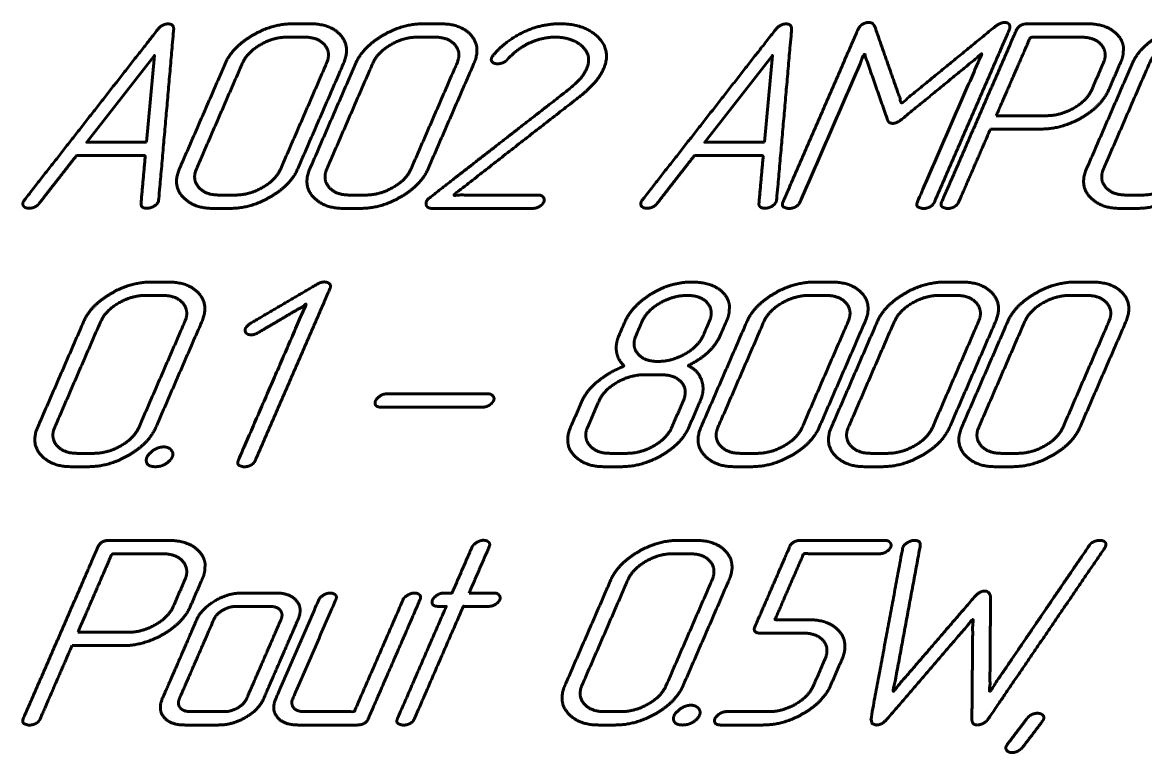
# Model space of a CAD drawing. Header units: millimetres. Extents: x 0 to 41.3, y 0 to 31.8.
# Drawn here: x 11.52 to 18.86, y 16.24 to 21.01 of the extents above; entities that cross this region are included whole.
import ezdxf

# ---------------------------------------------------------------- set-up
doc = ezdxf.new("R2010")
doc.units = ezdxf.units.MM
doc.linetypes.add('K5LT_BASIC', pattern=[0])

msp = doc.modelspace()

# ---------------------------------------------------------------- linework, layer by layer
at = {"color": 150, "linetype": 'K5LT_BASIC', "lineweight": 60, "true_color": 0x0080ff}
for points in [[(12.3346, 20.2269), (12.3864, 20.7947), (11.9445, 20.2269)], [(16.3721, 20.2269), (16.4239, 20.7947), (15.982, 20.2269)]]:
    msp.add_lwpolyline(points, close=True, dxfattribs=at)
for points, knots in [([(11.8772, 20.1407), (11.7553, 19.9843), (11.6333, 19.8279), (11.6236, 19.8133), (11.605, 19.8046), (11.5864, 19.796), (11.5676, 19.796), (11.5456, 19.796), (11.5336, 19.8076), (11.5215, 19.8193), (11.5298, 19.8382), (11.5335, 19.8443), (11.5372, 19.8503), (11.9717, 20.4061), (12.4061, 20.9619), (12.4362, 21.0007), (12.4759, 21.0007), (12.5155, 21.0007), (12.5119, 20.9619), (12.4631, 20.4061), (12.4144, 19.8503), (12.4127, 19.8438), (12.411, 19.8374), (12.4043, 19.8218), (12.3803, 19.8072), (12.3577, 19.796), (12.3368, 19.796), (12.3192, 19.796), (12.3086, 19.8033), (12.298, 19.8106), (12.2989, 19.8279), (12.3129, 19.9843), (12.3269, 20.1407), (12.102, 20.1407), (11.8772, 20.1407)], [0, 0, 0, 1.624392, 1.624392, 1.776267, 1.776267, 1.934401, 1.934401, 2.085531, 2.085531, 2.220879, 2.220879, 2.27904, 2.27904, 8.056487, 8.056487, 8.395583, 8.395583, 8.649986, 8.649986, 13.21941, 13.21941, 13.27423, 13.27423, 13.453017, 13.453017, 13.638313, 13.638313, 13.759532, 13.759532, 13.872768, 13.872768, 15.158762, 15.158762, 17, 17, 17]), ([(13.3225, 20.0537), (13.2765, 19.9477), (13.1463, 19.8714), (13.0162, 19.7951), (12.8784, 19.7951), (12.8233, 19.7951), (12.7682, 19.7951), (12.6415, 19.7951), (12.5721, 19.8701), (12.5028, 19.9451), (12.5499, 20.0537), (12.6998, 20.3984), (12.8496, 20.7431), (12.8946, 20.8465), (13.0242, 20.9241), (13.1538, 21.0016), (13.2926, 21.0016), (13.3477, 21.0016), (13.4028, 21.0016), (13.5384, 21.0016), (13.6037, 20.9262), (13.669, 20.8508), (13.6222, 20.7431), (13.4724, 20.3984), (13.3225, 20.0537)], [0, 0, 0, 0.851516, 0.851516, 1.782446, 1.782446, 2.146649, 2.146649, 2.861052, 2.861052, 3.512169, 3.512169, 5.996207, 5.996207, 6.84029, 6.84029, 7.774675, 7.774675, 8.138877, 8.138877, 8.87049, 8.87049, 9.515961, 9.515961, 12, 12, 12]), ([(14.1745, 20.0537), (14.1284, 19.9477), (13.9983, 19.8714), (13.8681, 19.7951), (13.7304, 19.7951), (13.6753, 19.7951), (13.6202, 19.7951), (13.4934, 19.7951), (13.4241, 19.8701), (13.3547, 19.9451), (13.4019, 20.0537), (13.5517, 20.3984), (13.7016, 20.7431), (13.7465, 20.8465), (13.8761, 20.9241), (14.0057, 21.0016), (14.1446, 21.0016), (14.1997, 21.0016), (14.2548, 21.0016), (14.3904, 21.0016), (14.4557, 20.9262), (14.521, 20.8508), (14.4742, 20.7431), (14.3243, 20.3984), (14.1745, 20.0537)], [0, 0, 0, 0.851516, 0.851516, 1.782446, 1.782446, 2.146649, 2.146649, 2.861052, 2.861052, 3.512169, 3.512169, 5.996207, 5.996207, 6.84029, 6.84029, 7.774675, 7.774675, 8.138877, 8.138877, 8.87049, 8.87049, 9.515961, 9.515961, 12, 12, 12]), ([(14.8573, 19.7951), (14.5278, 19.7951), (14.1983, 19.7951), (14.1784, 19.7951), (14.1657, 19.8089), (14.1567, 19.8236), (14.1645, 19.8417), (14.1698, 19.8537), (14.1813, 19.8624), (14.641, 20.2203), (15.1008, 20.5783), (15.1197, 20.5951), (15.1386, 20.6119), (15.1535, 20.627), (15.1683, 20.6421), (15.1952, 20.6731), (15.2094, 20.7058), (15.2472, 20.7928), (15.1825, 20.8531), (15.1546, 20.8807), (15.1076, 20.8975), (15.0606, 20.9143), (15.0052, 20.9143), (14.9288, 20.9143), (14.8484, 20.8812), (14.7681, 20.8481), (14.6923, 20.768), (14.6797, 20.7542), (14.6645, 20.7473), (14.6501, 20.7421), (14.6301, 20.7396), (14.6068, 20.7396), (14.5947, 20.7512), (14.5826, 20.7628), (14.5907, 20.7817), (14.5958, 20.7894), (14.6008, 20.7972), (14.6927, 20.902), (14.8137, 20.9544), (14.9215, 21.0016), (15.0363, 21.0016), (15.1941, 21.0016), (15.2822, 20.9173), (15.3739, 20.8287), (15.3205, 20.7057), (15.3021, 20.6636), (15.268, 20.6231), (15.2338, 20.5827), (15.1702, 20.5302), (14.755, 20.2063), (14.3398, 19.8825), (14.6176, 19.8825), (14.8953, 19.8825), (14.9151, 19.8825), (14.9267, 19.8685), (14.9382, 19.8545), (14.9314, 19.8388), (14.9246, 19.8231), (14.9042, 19.8091), (14.8838, 19.7951), (14.8573, 19.7951)], [0, 0, 0, 3.321573, 3.321573, 3.50522, 3.50522, 3.677422, 3.677422, 3.813249, 3.813249, 9.686733, 9.686733, 9.941931, 9.941931, 10.155135, 10.155135, 10.538742, 10.538742, 11.351459, 11.351459, 11.793578, 11.793578, 12.318913, 12.318913, 13.131364, 13.131364, 14.110307, 14.110307, 14.286096, 14.286096, 14.463881, 14.463881, 14.656276, 14.656276, 14.822643, 14.822643, 14.915752, 14.915752, 16.26017, 16.26017, 17.414399, 17.414399, 18.757378, 18.757378, 19.921834, 19.921834, 20.416555, 20.416555, 21.097256, 21.097256, 26.40519, 26.40519, 29.204597, 29.204597, 29.383872, 29.383872, 29.544275, 29.544275, 29.749822, 29.749822, 30, 30, 30]), ([(15.9148, 20.1407), (15.7928, 19.9843), (15.6708, 19.8279), (15.6612, 19.8133), (15.6425, 19.8046), (15.6239, 19.796), (15.6052, 19.796), (15.5831, 19.796), (15.5711, 19.8076), (15.5591, 19.8193), (15.5673, 19.8382), (15.571, 19.8443), (15.5748, 19.8503), (16.0092, 20.4061), (16.4436, 20.9619), (16.4737, 21.0007), (16.5134, 21.0007), (16.553, 21.0007), (16.5494, 20.9619), (16.5007, 20.4061), (16.452, 19.8503), (16.4502, 19.8438), (16.4485, 19.8374), (16.4418, 19.8218), (16.4178, 19.8072), (16.3953, 19.796), (16.3744, 19.796), (16.3567, 19.796), (16.3461, 19.8033), (16.3355, 19.8106), (16.3364, 19.8279), (16.3504, 19.9843), (16.3644, 20.1407), (16.1396, 20.1407), (15.9148, 20.1407)], [0, 0, 0, 1.624392, 1.624392, 1.776267, 1.776267, 1.934401, 1.934401, 2.085531, 2.085531, 2.220879, 2.220879, 2.27904, 2.27904, 8.056487, 8.056487, 8.395583, 8.395583, 8.649986, 8.649986, 13.21941, 13.21941, 13.27423, 13.27423, 13.453017, 13.453017, 13.638313, 13.638313, 13.759532, 13.759532, 13.872768, 13.872768, 15.158762, 15.158762, 17, 17, 17]), ([(17.4832, 19.8377), (17.4742, 19.817), (17.4533, 19.8049), (17.4332, 19.7945), (17.4088, 19.7945), (17.3988, 19.7945), (17.3745, 19.8049), (17.3623, 19.8153), (17.3721, 19.8378), (17.5826, 20.3222), (17.7932, 20.8066), (17.5314, 20.592), (17.2697, 20.3775), (17.2372, 20.3508), (17.2097, 20.3508), (17.1834, 20.3508), (17.1753, 20.3775), (17.1004, 20.5916), (17.0255, 20.8057), (16.8151, 20.3218), (16.6048, 19.8378), (16.5957, 19.817), (16.575, 19.8049), (16.5548, 19.7945), (16.5304, 19.7945), (16.5204, 19.7945), (16.496, 19.8049), (16.4838, 19.8152), (16.4936, 19.8377), (16.7375, 20.3989), (16.9815, 20.9601), (16.9916, 20.9835), (17.0112, 20.9968), (17.0308, 21.0102), (17.0528, 21.0102), (17.0682, 21.0102), (17.0777, 21.0042), (17.0817, 21.0033), (17.0937, 20.9827), (17.181, 20.7329), (17.2684, 20.4831), (17.5734, 20.7329), (17.8785, 20.9827), (17.9125, 21.0102), (17.9433, 21.0102), (17.9631, 21.0102), (17.972, 20.9964), (17.9808, 20.9826), (17.971, 20.9601), (17.7271, 20.3989), (17.4832, 19.8377)], [0, 0, 0, 0.145912, 0.145912, 0.295002, 0.295002, 0.411587, 0.411587, 0.526431, 0.526431, 3.94014, 3.94014, 6.127664, 6.127664, 6.343665, 6.343665, 6.496467, 6.496467, 7.962636, 7.962636, 11.373293, 11.373293, 11.519291, 11.519291, 11.668548, 11.668548, 11.785216, 11.785216, 11.899933, 11.899933, 15.854838, 15.854838, 16.009655, 16.009655, 16.152975, 16.152975, 16.236806, 16.236806, 16.324346, 16.324346, 18.034777, 18.034777, 20.583169, 20.583169, 20.815167, 20.815167, 20.922753, 20.922753, 21.045095, 21.045095, 25, 25, 25]), ([(17.8488, 20.3137), (17.7454, 20.0757), (17.6419, 19.8378), (17.6329, 19.817), (17.6121, 19.8049), (17.592, 19.7945), (17.5676, 19.7945), (17.5576, 19.7945), (17.5332, 19.8049), (17.521, 19.8152), (17.5308, 19.8376), (17.7743, 20.3981), (18.0179, 20.9585), (18.0367, 21.0016), (18.092, 21.0016), (18.2854, 21.0016), (18.4788, 21.0016), (18.6148, 21.0016), (18.6817, 20.9266), (18.7145, 20.8904), (18.7186, 20.8439), (18.717, 20.821), (18.7153, 20.7982), (18.7121, 20.7844), (18.7089, 20.7706), (18.7031, 20.7573), (18.6972, 20.7439), (18.6596, 20.6573), (18.6219, 20.5706), (18.5758, 20.4646), (18.4467, 20.3892), (18.3176, 20.3137), (18.179, 20.3137), (18.0139, 20.3137), (17.8488, 20.3137)], [0, 0, 0, 2.287144, 2.287144, 2.486271, 2.486271, 2.689587, 2.689587, 2.848689, 2.848689, 3.004778, 3.004778, 8.390785, 8.390785, 8.793447, 8.793447, 10.498221, 10.498221, 11.48065, 11.48065, 11.88724, 11.88724, 12.089089, 12.089089, 12.213891, 12.213891, 12.342407, 12.342407, 13.175012, 13.175012, 14.304999, 14.304999, 15.544829, 15.544829, 17, 17, 17]), ([(19.2492, 20.0537), (19.2031, 19.9477), (19.073, 19.8714), (18.9429, 19.7951), (18.8051, 19.7951), (18.75, 19.7951), (18.6949, 19.7951), (18.5681, 19.7951), (18.4988, 19.8701), (18.4294, 19.9451), (18.4766, 20.0537), (18.6264, 20.3984), (18.7763, 20.7431), (18.8212, 20.8465), (18.9508, 20.9241), (19.0804, 21.0016), (19.2193, 21.0016), (19.2744, 21.0016), (19.3295, 21.0016), (19.4651, 21.0016), (19.5304, 20.9262), (19.5957, 20.8508), (19.5489, 20.7431), (19.399, 20.3984), (19.2492, 20.0537)], [0, 0, 0, 0.851516, 0.851516, 1.782446, 1.782446, 2.146649, 2.146649, 2.861052, 2.861052, 3.512169, 3.512169, 5.996207, 5.996207, 6.84029, 6.84029, 7.774675, 7.774675, 8.138877, 8.138877, 8.87049, 8.87049, 9.515961, 9.515961, 12, 12, 12]), ([(13.2117, 20.0544), (13.3612, 20.3984), (13.5107, 20.7424), (13.5414, 20.8129), (13.4987, 20.8636), (13.4559, 20.9143), (13.3647, 20.9143), (13.3098, 20.9143), (13.2548, 20.9143), (13.1637, 20.9143), (13.0776, 20.864), (12.9914, 20.8137), (12.9604, 20.7424), (12.8109, 20.3984), (12.6614, 20.0544), (12.6311, 19.9848), (12.6753, 19.9336), (12.7196, 19.8825), (12.8063, 19.8825), (12.8613, 19.8825), (12.9162, 19.8825), (13.0051, 19.8825), (13.0924, 19.9315), (13.1796, 19.9805), (13.2117, 20.0544)], [0, 0, 0, 3.011925, 3.011925, 3.53038, 3.53038, 4.124524, 4.124524, 4.565588, 4.565588, 5.314025, 5.314025, 6.003394, 6.003394, 9.015319, 9.015319, 9.533639, 9.533639, 10.116591, 10.116591, 10.557656, 10.557656, 11.299798, 11.299798, 12, 12, 12]), ([(14.0637, 20.0544), (14.2132, 20.3984), (14.3627, 20.7424), (14.3934, 20.8129), (14.3506, 20.8636), (14.3078, 20.9143), (14.2166, 20.9143), (14.1617, 20.9143), (14.1068, 20.9143), (14.0156, 20.9143), (13.9295, 20.864), (13.8434, 20.8137), (13.8124, 20.7424), (13.6629, 20.3984), (13.5134, 20.0544), (13.4831, 19.9848), (13.5273, 19.9336), (13.5715, 19.8825), (13.6583, 19.8825), (13.7132, 19.8825), (13.7681, 19.8825), (13.8571, 19.8825), (13.9443, 19.9315), (14.0316, 19.9805), (14.0637, 20.0544)], [0, 0, 0, 3.011925, 3.011925, 3.53038, 3.53038, 4.124524, 4.124524, 4.565588, 4.565588, 5.314025, 5.314025, 6.003394, 6.003394, 9.015319, 9.015319, 9.533639, 9.533639, 10.116591, 10.116591, 10.557656, 10.557656, 11.299798, 11.299798, 12, 12, 12]), ([(17.8868, 20.401), (18.0515, 20.401), (18.2163, 20.401), (18.3052, 20.401), (18.3924, 20.45), (18.4796, 20.4989), (18.511, 20.571), (18.5485, 20.6573), (18.586, 20.7435), (18.6162, 20.813), (18.5734, 20.8637), (18.5306, 20.9143), (18.4394, 20.9143), (18.2746, 20.9143), (18.1099, 20.9143), (17.9983, 20.6577), (17.8868, 20.401)], [0, 0, 0, 1.292283, 1.292283, 2.016826, 2.016826, 2.692788, 2.692788, 3.430484, 3.430484, 3.93268, 3.93268, 4.512851, 4.512851, 5.805134, 5.805134, 8, 8, 8]), ([(19.1384, 20.0544), (19.2879, 20.3984), (19.4374, 20.7424), (19.4681, 20.8129), (19.4253, 20.8636), (19.3826, 20.9143), (19.2914, 20.9143), (19.2364, 20.9143), (19.1815, 20.9143), (19.0904, 20.9143), (19.0042, 20.864), (18.9181, 20.8137), (18.8871, 20.7424), (18.7376, 20.3984), (18.5881, 20.0544), (18.5578, 19.9848), (18.602, 19.9336), (18.6462, 19.8825), (18.733, 19.8825), (18.7879, 19.8825), (18.8428, 19.8825), (18.9318, 19.8825), (19.019, 19.9315), (19.1063, 19.9805), (19.1384, 20.0544)], [0, 0, 0, 3.011925, 3.011925, 3.53038, 3.53038, 4.124524, 4.124524, 4.565588, 4.565588, 5.314025, 5.314025, 6.003394, 6.003394, 9.015319, 9.015319, 9.533639, 9.533639, 10.116591, 10.116591, 10.557656, 10.557656, 11.299798, 11.299798, 12, 12, 12]), ([(12.3965, 18.3657), (12.3504, 18.2597), (12.2203, 18.1834), (12.0901, 18.1072), (11.9524, 18.1072), (11.8973, 18.1072), (11.8422, 18.1072), (11.7154, 18.1072), (11.6461, 18.1821), (11.5767, 18.2571), (11.6239, 18.3657), (11.7737, 18.7104), (11.9236, 19.0551), (11.9685, 19.1585), (12.0981, 19.2361), (12.2277, 19.3137), (12.3666, 19.3137), (12.4217, 19.3137), (12.4768, 19.3137), (12.6124, 19.3137), (12.6777, 19.2382), (12.743, 19.1628), (12.6962, 19.0551), (12.5463, 18.7104), (12.3965, 18.3657)], [0, 0, 0, 0.851516, 0.851516, 1.782446, 1.782446, 2.146649, 2.146649, 2.861052, 2.861052, 3.512169, 3.512169, 5.996207, 5.996207, 6.84029, 6.84029, 7.774675, 7.774675, 8.138877, 8.138877, 8.87049, 8.87049, 9.515961, 9.515961, 12, 12, 12]), ([(13.0461, 18.1497), (13.0371, 18.1289), (13.0163, 18.1169), (12.9962, 18.1065), (12.9717, 18.1065), (12.9617, 18.1065), (12.9373, 18.1168), (12.9252, 18.1272), (12.9349, 18.1496), (13.156, 18.6583), (13.3772, 19.1671), (13.2195, 19.0744), (13.0618, 18.9818), (13.0397, 18.9689), (13.0189, 18.9689), (12.9958, 18.9689), (12.985, 18.9818), (12.9742, 18.9948), (12.9821, 19.013), (12.9851, 19.02), (13.0114, 19.0425), (13.2325, 19.1723), (13.4535, 19.3022), (13.4742, 19.3143), (13.4962, 19.3143), (13.5182, 19.3143), (13.5302, 19.3027), (13.5422, 19.291), (13.5339, 19.272), (13.29, 18.7108), (13.0461, 18.1497)], [0, 0, 0, 0.185337, 0.185337, 0.375092, 0.375092, 0.523527, 0.523527, 0.669178, 0.669178, 5.232309, 5.232309, 6.736706, 6.736706, 6.92309, 6.92309, 7.077308, 7.077308, 7.213631, 7.213631, 7.385171, 7.385171, 9.494057, 9.494057, 9.678558, 9.678558, 9.830245, 9.830245, 9.966382, 9.966382, 15, 15, 15]), ([(15.8784, 18.3657), (15.8316, 18.258), (15.7022, 18.1826), (15.5729, 18.1072), (15.4349, 18.1072), (15.3797, 18.1072), (15.3246, 18.1072), (15.1976, 18.1072), (15.128, 18.1819), (15.0584, 18.2567), (15.1055, 18.365), (15.1429, 18.4509), (15.1802, 18.5368), (15.209, 18.603), (15.2813, 18.6631), (15.3537, 18.7233), (15.4568, 18.7654), (15.4167, 18.8018), (15.4065, 18.8539), (15.3962, 18.9059), (15.423, 18.9675), (15.4422, 19.0118), (15.4614, 19.056), (15.5048, 19.1558), (15.6366, 19.239), (15.7014, 19.2772), (15.7668, 19.2963), (15.7988, 19.3028), (15.8307, 19.3093), (15.8492, 19.3115), (15.8677, 19.3137), (15.8847, 19.3137), (15.9017, 19.3137), (16.0388, 19.3137), (16.1065, 19.2387), (16.1398, 19.2025), (16.1441, 19.1559), (16.1425, 19.1331), (16.1409, 19.1103), (16.1377, 19.0965), (16.1345, 19.0827), (16.1287, 19.0693), (16.1229, 19.056), (16.1038, 19.012), (16.0847, 18.9681), (16.0573, 18.9052), (16.0054, 18.8565), (15.9534, 18.8078), (15.8731, 18.7673), (15.9367, 18.7388), (15.9607, 18.6746), (15.9848, 18.6104), (15.9533, 18.5381), (15.9159, 18.4519), (15.8784, 18.3657)], [0, 0, 0, 1.863497, 1.863497, 3.889611, 3.889611, 4.685819, 4.685819, 6.247215, 6.247215, 7.665441, 7.665441, 9.017015, 9.017015, 10.19434, 10.19434, 11.664571, 11.664571, 12.41158, 12.41158, 13.252465, 13.252465, 13.948555, 13.948555, 15.801986, 15.801986, 16.830429, 16.830429, 17.300634, 17.300634, 17.569358, 17.569358, 17.814781, 17.814781, 19.435252, 19.435252, 20.102425, 20.102425, 20.43272, 20.43272, 20.636923, 20.636923, 20.846999, 20.846999, 21.538274, 21.538274, 22.532208, 22.532208, 23.686676, 23.686676, 24.632272, 24.632272, 25.644431, 25.644431, 27, 27, 27]), ([(16.7304, 18.3657), (16.6843, 18.2597), (16.5542, 18.1834), (16.424, 18.1072), (16.2863, 18.1072), (16.2312, 18.1072), (16.1761, 18.1072), (16.0493, 18.1072), (15.98, 18.1821), (15.9106, 18.2571), (15.9578, 18.3657), (16.1076, 18.7104), (16.2575, 19.0551), (16.3024, 19.1585), (16.432, 19.2361), (16.5616, 19.3137), (16.7005, 19.3137), (16.7556, 19.3137), (16.8107, 19.3137), (16.9462, 19.3137), (17.0116, 19.2382), (17.0769, 19.1628), (17.03, 19.0551), (16.8802, 18.7104), (16.7304, 18.3657)], [0, 0, 0, 0.851516, 0.851516, 1.782446, 1.782446, 2.146649, 2.146649, 2.861052, 2.861052, 3.512169, 3.512169, 5.996207, 5.996207, 6.84029, 6.84029, 7.774675, 7.774675, 8.138877, 8.138877, 8.87049, 8.87049, 9.515961, 9.515961, 12, 12, 12]), ([(17.5823, 18.3657), (17.5363, 18.2597), (17.4061, 18.1834), (17.276, 18.1072), (17.1382, 18.1072), (17.0831, 18.1072), (17.028, 18.1072), (16.9013, 18.1072), (16.8319, 18.1821), (16.7626, 18.2571), (16.8097, 18.3657), (16.9596, 18.7104), (17.1094, 19.0551), (17.1544, 19.1585), (17.284, 19.2361), (17.4136, 19.3137), (17.5524, 19.3137), (17.6075, 19.3137), (17.6626, 19.3137), (17.7982, 19.3137), (17.8635, 19.2382), (17.9288, 19.1628), (17.882, 19.0551), (17.7322, 18.7104), (17.5823, 18.3657)], [0, 0, 0, 0.851516, 0.851516, 1.782446, 1.782446, 2.146649, 2.146649, 2.861052, 2.861052, 3.512169, 3.512169, 5.996207, 5.996207, 6.84029, 6.84029, 7.774675, 7.774675, 8.138877, 8.138877, 8.87049, 8.87049, 9.515961, 9.515961, 12, 12, 12]), ([(18.4343, 18.3657), (18.3882, 18.2597), (18.2581, 18.1834), (18.1279, 18.1072), (17.9902, 18.1072), (17.9351, 18.1072), (17.88, 18.1072), (17.7532, 18.1072), (17.6839, 18.1821), (17.6145, 18.2571), (17.6617, 18.3657), (17.8115, 18.7104), (17.9614, 19.0551), (18.0063, 19.1585), (18.1359, 19.2361), (18.2655, 19.3137), (18.4044, 19.3137), (18.4595, 19.3137), (18.5146, 19.3137), (18.6502, 19.3137), (18.7155, 19.2382), (18.7808, 19.1628), (18.734, 19.0551), (18.5841, 18.7104), (18.4343, 18.3657)], [0, 0, 0, 0.851516, 0.851516, 1.782446, 1.782446, 2.146649, 2.146649, 2.861052, 2.861052, 3.512169, 3.512169, 5.996207, 5.996207, 6.84029, 6.84029, 7.774675, 7.774675, 8.138877, 8.138877, 8.87049, 8.87049, 9.515961, 9.515961, 12, 12, 12]), ([(12.2857, 18.3664), (12.4352, 18.7104), (12.5847, 19.0544), (12.6154, 19.1249), (12.5726, 19.1756), (12.5298, 19.2263), (12.4386, 19.2263), (12.3837, 19.2263), (12.3288, 19.2263), (12.2376, 19.2263), (12.1515, 19.176), (12.0654, 19.1257), (12.0344, 19.0544), (11.8849, 18.7104), (11.7354, 18.3664), (11.7051, 18.2968), (11.7493, 18.2456), (11.7935, 18.1945), (11.8803, 18.1945), (11.9352, 18.1945), (11.9901, 18.1945), (12.0791, 18.1945), (12.1663, 18.2435), (12.2536, 18.2925), (12.2857, 18.3664)], [0, 0, 0, 3.011925, 3.011925, 3.53038, 3.53038, 4.124524, 4.124524, 4.565588, 4.565588, 5.314025, 5.314025, 6.003394, 6.003394, 9.015319, 9.015319, 9.533639, 9.533639, 10.116591, 10.116591, 10.557656, 10.557656, 11.299798, 11.299798, 12, 12, 12]), ([(15.9729, 18.9667), (15.9921, 19.0107), (16.0112, 19.0547), (16.0423, 19.1263), (16.0004, 19.1763), (15.9584, 19.2263), (15.8673, 19.2263), (15.7762, 19.2263), (15.6898, 19.1768), (15.6035, 19.1272), (15.572, 19.0547), (15.5529, 19.0107), (15.5337, 18.9667), (15.5026, 18.8951), (15.5446, 18.8451), (15.5865, 18.7951), (15.6776, 18.7951), (15.7666, 18.7951), (15.8538, 18.8442), (15.9411, 18.8934), (15.9729, 18.9667)], [0, 0, 0, 0.656245, 0.656245, 1.54084, 1.54084, 2.545446, 2.545446, 3.820166, 3.820166, 5.000562, 5.000562, 5.656808, 5.656808, 6.541379, 6.541379, 7.545986, 7.545986, 8.810744, 8.810744, 10, 10, 10]), ([(16.6196, 18.3664), (16.7691, 18.7104), (16.9186, 19.0544), (16.9493, 19.1249), (16.9065, 19.1756), (16.8637, 19.2263), (16.7725, 19.2263), (16.7176, 19.2263), (16.6627, 19.2263), (16.5715, 19.2263), (16.4854, 19.176), (16.3993, 19.1257), (16.3682, 19.0544), (16.2187, 18.7104), (16.0692, 18.3664), (16.039, 18.2968), (16.0832, 18.2456), (16.1274, 18.1945), (16.2142, 18.1945), (16.2691, 18.1945), (16.324, 18.1945), (16.413, 18.1945), (16.5002, 18.2435), (16.5874, 18.2925), (16.6196, 18.3664)], [0, 0, 0, 3.011925, 3.011925, 3.53038, 3.53038, 4.124524, 4.124524, 4.565588, 4.565588, 5.314025, 5.314025, 6.003394, 6.003394, 9.015319, 9.015319, 9.533639, 9.533639, 10.116591, 10.116591, 10.557656, 10.557656, 11.299798, 11.299798, 12, 12, 12]), ([(17.4715, 18.3664), (17.621, 18.7104), (17.7705, 19.0544), (17.8012, 19.1249), (17.7584, 19.1756), (17.7157, 19.2263), (17.6245, 19.2263), (17.5696, 19.2263), (17.5146, 19.2263), (17.4235, 19.2263), (17.3373, 19.176), (17.2512, 19.1257), (17.2202, 19.0544), (17.0707, 18.7104), (16.9212, 18.3664), (16.8909, 18.2968), (16.9351, 18.2456), (16.9794, 18.1945), (17.0661, 18.1945), (17.1211, 18.1945), (17.176, 18.1945), (17.2649, 18.1945), (17.3522, 18.2435), (17.4394, 18.2925), (17.4715, 18.3664)], [0, 0, 0, 3.011925, 3.011925, 3.53038, 3.53038, 4.124524, 4.124524, 4.565588, 4.565588, 5.314025, 5.314025, 6.003394, 6.003394, 9.015319, 9.015319, 9.533639, 9.533639, 10.116591, 10.116591, 10.557656, 10.557656, 11.299798, 11.299798, 12, 12, 12]), ([(18.3235, 18.3664), (18.473, 18.7104), (18.6225, 19.0544), (18.6532, 19.1249), (18.6104, 19.1756), (18.5676, 19.2263), (18.4764, 19.2263), (18.4215, 19.2263), (18.3666, 19.2263), (18.2754, 19.2263), (18.1893, 19.176), (18.1032, 19.1257), (18.0722, 19.0544), (17.9227, 18.7104), (17.7731, 18.3664), (17.7429, 18.2968), (17.7871, 18.2456), (17.8313, 18.1945), (17.9181, 18.1945), (17.973, 18.1945), (18.0279, 18.1945), (18.1169, 18.1945), (18.2041, 18.2435), (18.2914, 18.2925), (18.3235, 18.3664)], [0, 0, 0, 3.011925, 3.011925, 3.53038, 3.53038, 4.124524, 4.124524, 4.565588, 4.565588, 5.314025, 5.314025, 6.003394, 6.003394, 9.015319, 9.015319, 9.533639, 9.533639, 10.116591, 10.116591, 10.557656, 10.557656, 11.299798, 11.299798, 12, 12, 12]), ([(15.7672, 18.3656), (15.8044, 18.4511), (15.8416, 18.5366), (15.8724, 18.6077), (15.8309, 18.6577), (15.7894, 18.7078), (15.6958, 18.7078), (15.6408, 18.7078), (15.5858, 18.7078), (15.4944, 18.7078), (15.4083, 18.6577), (15.3221, 18.6077), (15.2913, 18.5366), (15.2541, 18.4511), (15.2169, 18.3656), (15.1868, 18.2963), (15.2313, 18.2454), (15.2757, 18.1945), (15.3627, 18.1945), (15.4177, 18.1945), (15.4727, 18.1945), (15.5652, 18.1945), (15.6506, 18.2441), (15.736, 18.2937), (15.7672, 18.3656)], [0, 0, 0, 1.203278, 1.203278, 2.032982, 2.032982, 2.993084, 2.993084, 3.702974, 3.702974, 4.906126, 4.906126, 6.01025, 6.01025, 7.213528, 7.213528, 8.042857, 8.042857, 8.980916, 8.980916, 9.690806, 9.690806, 10.895405, 10.895405, 12, 12, 12]), ([(14.5289, 18.4961), (14.1984, 18.4961), (13.8678, 18.4961), (13.8424, 18.4961), (13.8323, 18.5083), (13.8241, 18.5223), (13.8316, 18.5397), (13.8358, 18.5493), (13.857, 18.5664), (13.8781, 18.5834), (13.9057, 18.5834), (14.2363, 18.5834), (14.5669, 18.5834), (14.5867, 18.5834), (14.5983, 18.5694), (14.6098, 18.5555), (14.603, 18.5397), (14.5962, 18.524), (14.5758, 18.5101), (14.5554, 18.4961), (14.5289, 18.4961)], [0, 0, 0, 4.028531, 4.028531, 4.2643, 4.2643, 4.463584, 4.463584, 4.689141, 4.689141, 5.00991, 5.00991, 9.038441, 9.038441, 9.255166, 9.255166, 9.449077, 9.449077, 9.697561, 9.697561, 10, 10, 10]), ([(12.4489, 18.2364), (12.4787, 18.2364), (12.4962, 18.2157), (12.5136, 18.195), (12.5035, 18.1718), (12.4934, 18.1485), (12.4629, 18.1278), (12.4324, 18.1072), (12.3928, 18.1072), (12.3542, 18.1072), (12.34, 18.1253), (12.327, 18.1459), (12.3382, 18.1718), (12.3446, 18.1864), (12.3764, 18.2114), (12.4082, 18.2364), (12.4489, 18.2364)], [0, 0, 0, 0.897321, 0.897321, 1.692709, 1.692709, 2.711908, 2.711908, 3.961494, 3.961494, 4.932067, 4.932067, 5.749752, 5.749752, 6.683806, 6.683806, 8, 8, 8]), ([(11.848, 16.9377), (11.7446, 16.6998), (11.6412, 16.4618), (11.6322, 16.441), (11.6113, 16.4289), (11.5912, 16.4185), (11.5668, 16.4185), (11.5568, 16.4185), (11.5324, 16.4289), (11.5203, 16.4392), (11.53, 16.4617), (11.7736, 17.0221), (12.0172, 17.5825), (12.0359, 17.6257), (12.0912, 17.6257), (12.2846, 17.6257), (12.478, 17.6257), (12.614, 17.6257), (12.6809, 17.5507), (12.7138, 17.5145), (12.7179, 17.4679), (12.7162, 17.4451), (12.7146, 17.4222), (12.7113, 17.4084), (12.7081, 17.3947), (12.7023, 17.3813), (12.6965, 17.3679), (12.6588, 17.2813), (12.6212, 17.1946), (12.5751, 17.0886), (12.446, 17.0132), (12.3169, 16.9377), (12.1782, 16.9377), (12.0131, 16.9377), (11.848, 16.9377)], [0, 0, 0, 2.287144, 2.287144, 2.486271, 2.486271, 2.689587, 2.689587, 2.848689, 2.848689, 3.004778, 3.004778, 8.390785, 8.390785, 8.793447, 8.793447, 10.498221, 10.498221, 11.48065, 11.48065, 11.88724, 11.88724, 12.089089, 12.089089, 12.213891, 12.213891, 12.342407, 12.342407, 13.175012, 13.175012, 14.304999, 14.304999, 15.544829, 15.544829, 17, 17, 17]), ([(14.4423, 17.2817), (14.5248, 17.2817), (14.6073, 17.2817), (14.627, 17.2817), (14.6384, 17.2677), (14.6498, 17.2538), (14.643, 17.2381), (14.6361, 17.2223), (14.6159, 17.2084), (14.5956, 17.1944), (14.5694, 17.1944), (14.4869, 17.1944), (14.4044, 17.1944), (14.2451, 16.828), (14.0858, 16.4616), (14.0769, 16.4409), (14.0561, 16.4288), (14.036, 16.4185), (14.0116, 16.4185), (14.0016, 16.4185), (13.9772, 16.4288), (13.965, 16.4392), (13.9747, 16.4616), (14.134, 16.828), (14.2933, 17.1944), (14.2667, 17.1944), (14.2401, 17.1944), (14.2147, 17.1944), (14.2045, 17.2066), (14.1961, 17.2206), (14.2038, 17.2381), (14.2079, 17.2476), (14.2292, 17.2647), (14.2504, 17.2817), (14.2781, 17.2817), (14.3046, 17.2817), (14.3312, 17.2817), (14.3967, 17.4325), (14.4623, 17.5832), (14.4683, 17.597), (14.4913, 17.6117), (14.5143, 17.6263), (14.5365, 17.6263), (14.5566, 17.6263), (14.5695, 17.6151), (14.5824, 17.6039), (14.5734, 17.5832), (14.5079, 17.4325), (14.4423, 17.2817)], [0, 0, 0, 1.188196, 1.188196, 1.442097, 1.442097, 1.670948, 1.670948, 1.96399, 1.96399, 2.3189, 2.3189, 3.507096, 3.507096, 9.261185, 9.261185, 9.585513, 9.585513, 9.91766, 9.91766, 10.177552, 10.177552, 10.432713, 10.432713, 16.186803, 16.186803, 16.569371, 16.569371, 16.849644, 16.849644, 17.085276, 17.085276, 17.352188, 17.352188, 17.732568, 17.732568, 18.115137, 18.115137, 20.482917, 20.482917, 20.779303, 20.779303, 21.126468, 21.126468, 21.38243, 21.38243, 21.63222, 21.63222, 24, 24, 24]), ([(15.8414, 16.6777), (15.7953, 16.5717), (15.6652, 16.4954), (15.535, 16.4192), (15.3973, 16.4192), (15.3422, 16.4192), (15.2871, 16.4192), (15.1603, 16.4192), (15.091, 16.4941), (15.0216, 16.5691), (15.0688, 16.6777), (15.2186, 17.0224), (15.3685, 17.3671), (15.4134, 17.4706), (15.543, 17.5481), (15.6726, 17.6257), (15.8115, 17.6257), (15.8666, 17.6257), (15.9217, 17.6257), (16.0572, 17.6257), (16.1226, 17.5503), (16.1879, 17.4749), (16.141, 17.3671), (15.9912, 17.0224), (15.8414, 16.6777)], [0, 0, 0, 0.851516, 0.851516, 1.782446, 1.782446, 2.146649, 2.146649, 2.861052, 2.861052, 3.512169, 3.512169, 5.996207, 5.996207, 6.84029, 6.84029, 7.774675, 7.774675, 8.138877, 8.138877, 8.87049, 8.87049, 9.515961, 9.515961, 12, 12, 12]), ([(16.8044, 16.6775), (16.7583, 16.5715), (16.6282, 16.4954), (16.4981, 16.4192), (16.3625, 16.4192), (16.2241, 16.4192), (16.0857, 16.4192), (16.0604, 16.4192), (16.0503, 16.4314), (16.042, 16.4454), (16.0496, 16.4628), (16.0538, 16.4724), (16.0749, 16.4894), (16.0961, 16.5065), (16.1236, 16.5065), (16.2617, 16.5065), (16.3999, 16.5065), (16.4912, 16.5065), (16.5767, 16.5562), (16.6621, 16.6059), (16.6934, 16.6779), (16.7306, 16.7636), (16.7679, 16.8492), (16.7988, 16.9204), (16.7566, 16.9701), (16.7144, 17.0198), (16.623, 17.0198), (16.4849, 17.0198), (16.3467, 17.0198), (16.2917, 17.0198), (16.3105, 17.063), (16.4234, 17.3227), (16.5363, 17.5825), (16.555, 17.6257), (16.6101, 17.6257), (16.8858, 17.6257), (17.1614, 17.6257), (17.1812, 17.6257), (17.1928, 17.6117), (17.2043, 17.5977), (17.1975, 17.582), (17.1907, 17.5663), (17.1703, 17.5523), (17.1499, 17.5384), (17.1235, 17.5384), (16.8759, 17.5384), (16.6282, 17.5384), (16.5345, 17.3227), (16.4408, 17.1071), (16.5514, 17.1071), (16.662, 17.1071), (16.7974, 17.1071), (16.8613, 17.0313), (16.9252, 16.9556), (16.8792, 16.8497), (16.8418, 16.7636), (16.8044, 16.6775)], [0, 0, 0, 1.29343, 1.29343, 2.697474, 2.697474, 4.087248, 4.087248, 4.281573, 4.281573, 4.445827, 4.445827, 4.631735, 4.631735, 4.895719, 4.895719, 6.28321, 6.28321, 7.215907, 7.215907, 8.076906, 8.076906, 9.015276, 9.015276, 9.66126, 9.66126, 10.400311, 10.400311, 11.787802, 11.787802, 12.156258, 12.156258, 15.000945, 15.000945, 15.459177, 15.459177, 18.227515, 18.227515, 18.406143, 18.406143, 18.565969, 18.565969, 18.770698, 18.770698, 19.019677, 19.019677, 21.507112, 21.507112, 23.868671, 23.868671, 24.979619, 24.979619, 26.085726, 26.085726, 27.05716, 27.05716, 28, 28, 28]), ([(18.5946, 17.5748), (18.2154, 17.0181), (17.8362, 16.4614), (17.8251, 16.4433), (17.8066, 16.4325), (17.7882, 16.4218), (17.765, 16.4192), (17.7286, 16.4192), (17.7278, 16.4554), (17.7306, 16.7826), (17.7335, 17.1097), (17.4524, 16.7826), (17.1713, 16.4554), (17.1391, 16.4192), (17.1027, 16.4192), (17.0961, 16.4192), (17.0752, 16.4295), (17.0717, 16.4454), (17.0681, 16.4614), (17.1718, 17.0181), (17.2755, 17.5748), (17.2772, 17.58), (17.2789, 17.5852), (17.2841, 17.5972), (17.3074, 17.6114), (17.3306, 17.6257), (17.3516, 17.6257), (17.3945, 17.6257), (17.3902, 17.5904), (17.3019, 17.1146), (17.2136, 16.6388), (17.4798, 16.9484), (17.7461, 17.258), (17.7787, 17.2949), (17.8139, 17.2949), (17.8393, 17.2949), (17.8497, 17.258), (17.8473, 16.9484), (17.845, 16.6388), (18.1692, 17.1146), (18.4933, 17.5904), (18.5041, 17.6076), (18.5235, 17.6166), (18.5428, 17.6257), (18.5616, 17.6257), (18.5858, 17.6257), (18.5971, 17.6149), (18.6084, 17.6041), (18.5998, 17.5843), (18.5972, 17.5795), (18.5946, 17.5748)], [0, 0, 0, 4.060173, 4.060173, 4.185963, 4.185963, 4.318698, 4.318698, 4.4971, 4.4971, 6.469283, 6.469283, 9.069231, 9.069231, 9.310318, 9.310318, 9.399179, 9.399179, 9.497605, 9.497605, 12.91108, 12.91108, 12.943823, 12.943823, 13.062246, 13.062246, 13.203929, 13.203929, 13.389898, 13.389898, 16.306876, 16.306876, 18.768277, 18.768277, 19.008419, 19.008419, 19.175885, 19.175885, 21.042141, 21.042141, 24.51251, 24.51251, 24.634661, 24.634661, 24.753606, 24.753606, 24.868154, 24.868154, 24.967434, 24.967434, 25, 25, 25]), ([(11.886, 17.0251), (12.0508, 17.0251), (12.2155, 17.0251), (12.3045, 17.0251), (12.3917, 17.074), (12.4789, 17.1229), (12.5102, 17.195), (12.5477, 17.2813), (12.5852, 17.3675), (12.6154, 17.4371), (12.5726, 17.4877), (12.5298, 17.5384), (12.4386, 17.5384), (12.2739, 17.5384), (12.1091, 17.5384), (11.9976, 17.2817), (11.886, 17.0251)], [0, 0, 0, 1.292283, 1.292283, 2.016826, 2.016826, 2.692788, 2.692788, 3.430484, 3.430484, 3.93268, 3.93268, 4.512851, 4.512851, 5.805134, 5.805134, 8, 8, 8]), ([(15.7306, 16.6785), (15.8801, 17.0224), (16.0296, 17.3664), (16.0603, 17.4369), (16.0175, 17.4876), (15.9747, 17.5384), (15.8835, 17.5384), (15.8286, 17.5384), (15.7737, 17.5384), (15.6825, 17.5384), (15.5964, 17.488), (15.5103, 17.4377), (15.4792, 17.3664), (15.3297, 17.0224), (15.1802, 16.6785), (15.15, 16.6088), (15.1942, 16.5576), (15.2384, 16.5065), (15.3252, 16.5065), (15.3801, 16.5065), (15.435, 16.5065), (15.524, 16.5065), (15.6112, 16.5555), (15.6984, 16.6045), (15.7306, 16.6785)], [0, 0, 0, 3.011925, 3.011925, 3.53038, 3.53038, 4.124524, 4.124524, 4.565588, 4.565588, 5.314025, 5.314025, 6.003394, 6.003394, 9.015319, 9.015319, 9.533639, 9.533639, 10.116591, 10.116591, 10.557656, 10.557656, 11.299798, 11.299798, 12, 12, 12]), ([(13.0999, 16.5917), (13.0684, 16.5192), (12.9828, 16.4692), (12.8971, 16.4192), (12.8045, 16.4192), (12.6942, 16.4192), (12.584, 16.4192), (12.4914, 16.4192), (12.4492, 16.4692), (12.407, 16.5192), (12.4385, 16.5917), (12.551, 16.8504), (12.6634, 17.1092), (12.6915, 17.1739), (12.7778, 17.2278), (12.8641, 17.2817), (12.9589, 17.2817), (13.0691, 17.2817), (13.1794, 17.2817), (13.2709, 17.2817), (13.3138, 17.2321), (13.3568, 17.1825), (13.3249, 17.1092), (13.2124, 16.8504), (13.0999, 16.5917)], [0, 0, 0, 0.72686, 0.72686, 1.516698, 1.516698, 2.446744, 2.446744, 3.072916, 3.072916, 3.622239, 3.622239, 6.002164, 6.002164, 6.707326, 6.707326, 7.514393, 7.514393, 8.444439, 8.444439, 9.067869, 9.067869, 9.620075, 9.620075, 12, 12, 12]), ([(13.7845, 16.4623), (13.7658, 16.4192), (13.7107, 16.4192), (13.5177, 16.4192), (13.3248, 16.4192), (13.2322, 16.4192), (13.19, 16.4692), (13.1478, 16.5192), (13.1793, 16.5917), (13.3199, 16.9151), (13.4605, 17.2386), (13.4665, 17.2524), (13.4895, 17.2671), (13.5126, 17.2817), (13.5348, 17.2817), (13.5548, 17.2817), (13.5677, 17.2705), (13.5806, 17.2593), (13.5716, 17.2386), (13.4313, 16.9156), (13.2909, 16.5926), (13.2751, 16.5564), (13.2961, 16.5314), (13.3171, 16.5065), (13.3632, 16.5065), (13.5279, 16.5065), (13.6926, 16.5065), (13.8517, 16.8726), (14.0109, 17.2386), (14.0168, 17.2524), (14.0399, 17.2671), (14.0629, 17.2817), (14.0851, 17.2817), (14.1052, 17.2817), (14.1181, 17.2705), (14.1309, 17.2593), (14.1219, 17.2386), (13.9532, 16.8504), (13.7845, 16.4623)], [0, 0, 0, 0.376709, 0.376709, 1.971272, 1.971272, 2.584774, 2.584774, 3.122983, 3.122983, 6.037759, 6.037759, 6.208065, 6.208065, 6.407271, 6.407271, 6.554069, 6.554069, 6.69736, 6.69736, 9.608076, 9.608076, 9.876802, 9.876802, 10.182443, 10.182443, 11.543648, 11.543648, 14.84257, 14.84257, 15.012716, 15.012716, 15.211889, 15.211889, 15.358687, 15.358687, 15.502152, 15.502152, 19, 19, 19]), ([(12.9891, 16.5925), (13.1013, 16.8504), (13.2134, 17.1084), (13.2291, 17.1445), (13.2081, 17.1695), (13.1871, 17.1944), (13.141, 17.1944), (13.0312, 17.1944), (12.9214, 17.1944), (12.8753, 17.1944), (12.8326, 17.1695), (12.7899, 17.1445), (12.7742, 17.1084), (12.6621, 16.8504), (12.5499, 16.5925), (12.5342, 16.5563), (12.5552, 16.5314), (12.5762, 16.5065), (12.6224, 16.5065), (12.7322, 16.5065), (12.842, 16.5065), (12.8881, 16.5065), (12.9308, 16.5314), (12.9734, 16.5563), (12.9891, 16.5925)], [0, 0, 0, 3.067999, 3.067999, 3.422015, 3.422015, 3.825361, 3.825361, 5.02297, 5.02297, 5.531698, 5.531698, 6, 6, 9.067999, 9.067999, 9.422015, 9.422015, 9.825361, 9.825361, 11.02297, 11.02297, 11.531698, 11.531698, 12, 12, 12]), ([(15.8938, 16.5484), (15.9236, 16.5484), (15.941, 16.5277), (15.9585, 16.5071), (15.9483, 16.4838), (15.9383, 16.4605), (15.9078, 16.4399), (15.8773, 16.4192), (15.8376, 16.4192), (15.7991, 16.4192), (15.7849, 16.4373), (15.7719, 16.4579), (15.7831, 16.4838), (15.7895, 16.4985), (15.8213, 16.5234), (15.8531, 16.5484), (15.8938, 16.5484)], [0, 0, 0, 0.897321, 0.897321, 1.692709, 1.692709, 2.711908, 2.711908, 3.961494, 3.961494, 4.932067, 4.932067, 5.749752, 5.749752, 6.683806, 6.683806, 8, 8, 8]), ([(18.1875, 16.442), (18.1914, 16.4484), (18.1953, 16.4548), (18.2031, 16.4728), (18.1905, 16.4843), (18.1779, 16.4959), (18.1559, 16.4959), (18.1372, 16.4959), (18.1199, 16.4878), (18.1026, 16.4796), (18.0885, 16.4625), (18.0241, 16.3778), (17.9598, 16.2932), (17.9559, 16.2867), (17.952, 16.2803), (17.9453, 16.2649), (17.9562, 16.2521), (17.9672, 16.2392), (17.9914, 16.2392), (18.008, 16.2392), (18.0245, 16.2469), (18.0411, 16.2546), (18.0588, 16.2726), (18.1232, 16.3573), (18.1875, 16.442)], [0, 0, 0, 0.240663, 0.240663, 0.756693, 0.756693, 1.355422, 1.355422, 1.951551, 1.951551, 2.601398, 2.601398, 6.009359, 6.009359, 6.250022, 6.250022, 6.735013, 6.735013, 7.354164, 7.354164, 7.902472, 7.902472, 8.592039, 8.592039, 12, 12, 12])]:
    msp.add_open_spline(points, degree=2, knots=knots, dxfattribs=at)

doc.saveas('drawing.dxf')
